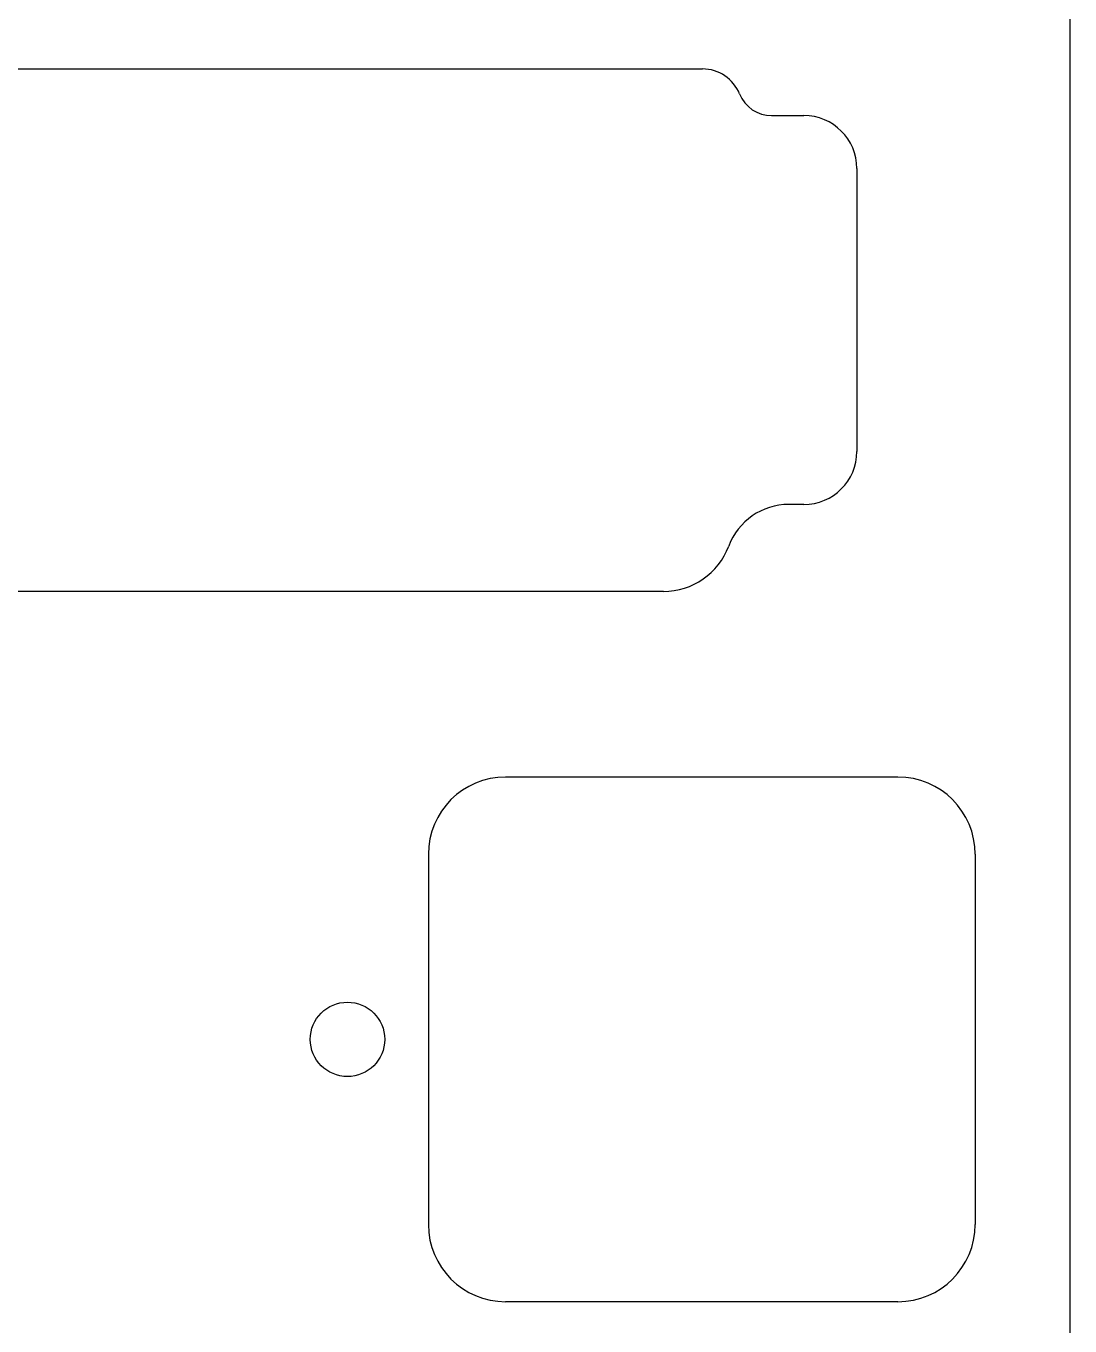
# Model space of a CAD drawing. Header units: millimetres. Extents: x -10 to 277, y -95 to 18.
# Drawn here: x 248.53 to 276.6, y -64.85 to -29.92 of the extents above; entities that cross this region are included whole.
import ezdxf

# ---------------------------------------------------------------- set-up
doc = ezdxf.new("R2010")
doc.units = ezdxf.units.MM
doc.header["$MEASUREMENT"] = 0
doc.layers.add('BLACK', color=7, linetype='CONTINUOUS')
doc.layers.add('Edge.Cuts', color=53, linetype='CONTINUOUS')

msp = doc.modelspace()

# ---------------------------------------------------------------- linework, layer by layer
at = {"layer": 'BLACK', "linetype": 'Continuous'}
for p, q in [((271.975, -50.1), (261.424999, -50.1)), ((259.35, -52.175), (259.35, -62.125001)), ((274.05, -52.175), (274.05, -62.125)), ((271.975, -64.2), (261.425, -64.2))]:
    msp.add_line(p, q, dxfattribs=at)
at = {"layer": 'BLACK'}
msp.add_circle((257.175, -57.15), 1, dxfattribs=at)
for centre, radius, start, end in [((261.425004, -52.175004), 2.075004, 90.0001381, 179.9998896), ((271.975, -52.175), 2.075, 0, 90), ((261.425002, -62.124998), 2.075002, 180.0000828, 269.9999448), ((271.975, -62.125), 2.075, 270, 0)]:
    msp.add_arc(centre, radius, start, end, dxfattribs=at)
at = {"layer": 'Edge.Cuts', "linetype": 'Continuous'}
for p, q in [((276.6, -93.226), (276.6, 16.026)), ((242.86593, -31.0724), (266.72117, -31.0724)), ((268.57838, -32.32456), (269.44399, -32.32456)), ((270.86899, -33.74956), (270.86899, -41.35044)), ((269.44399, -42.77544), (269.03995, -42.77544)), ((265.66905, -45.11191), (243.91805, -45.11191))]:
    msp.add_line(p, q, dxfattribs=at)
at = {"layer": 'Edge.Cuts'}
for centre, radius, start, end in [((266.72115, -32.1474), 1.075, 22.0238993, 89.998934), ((268.57835, -31.3961), 0.92846, 202.0262568, 270.0018513), ((269.44399, -33.74956), 1.425, 0, 90), ((269.44395, -41.3504), 1.42504, 270.0016083, 359.9983917), ((269.03995, -44.5004), 1.724938, 90, 159.4534018), ((265.66905, -43.237), 1.874943, 270, 339.454935)]:
    msp.add_arc(centre, radius, start, end, dxfattribs=at)

doc.saveas('drawing.dxf')
